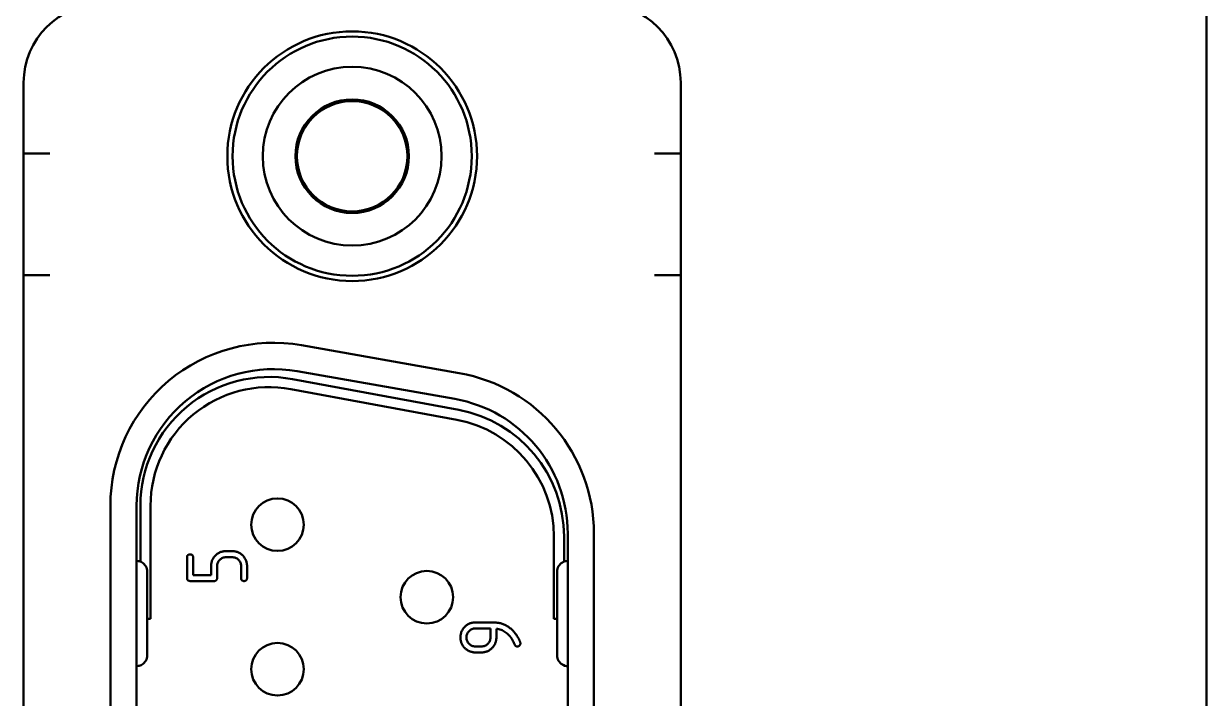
# Model space of a CAD drawing. Header units: millimetres. Extents: x 845 to 2568, y -211 to 570.
# Drawn here: x 1155.09 to 1177.59, y 444.13 to 456.97 of the extents above; entities that cross this region are included whole.
import ezdxf

# ---------------------------------------------------------------- set-up
doc = ezdxf.new("R2010")
doc.units = ezdxf.units.MM
doc.header["$LTSCALE"] = 2
doc.layers.add('외형선(ISO)', color=7, linetype='Continuous', lineweight=50)

msp = doc.modelspace()

# ---------------------------------------------------------------- linework, layer by layer
at = {"layer": '외형선(ISO)'}
for p, q in [((1177.5856, 318.8449), (1177.5856, 468.8449)), ((1155.0856, 455.8449), (1155.0856, 454.4949)), ((1167.5856, 454.4949), (1167.5856, 455.8449)), ((1155.0856, 454.4949), (1155.5856, 454.4949)), ((1155.0856, 454.4949), (1155.0856, 452.1799)), ((1167.0856, 454.4949), (1167.5856, 454.4949)), ((1167.5856, 452.1799), (1167.5856, 454.4949)), ((1155.5856, 452.1799), (1155.0856, 452.1799)), ((1155.0856, 452.1799), (1155.0856, 431.7099)), ((1167.5856, 452.1799), (1167.0856, 452.1799)), ((1167.5856, 431.7099), (1167.5856, 452.1799)), ((1163.3739, 450.3188), (1160.3739, 450.8478)), ((1160.2871, 450.3554), (1163.2871, 449.8264)), ((1160.167, 450.0142), (1163.327, 449.4285)), ((1160.2021, 450.2039), (1163.3621, 449.6182)), ((1156.7356, 436.0949), (1156.7356, 447.7949)), ((1157.2356, 436.0949), (1157.2356, 447.7949)), ((1157.3056, 447.7949), (1157.3056, 446.7322)), ((1157.4986, 445.6449), (1157.4986, 447.7949)), ((1165.1727, 447.2092), (1165.1727, 445.6449)), ((1165.3656, 447.2092), (1165.3656, 446.7322)), ((1165.4356, 447.2659), (1165.4356, 436.6239)), ((1165.9356, 436.6239), (1165.9356, 447.2659)), ((1158.9364, 446.9328), (1159.0504, 446.9328)), ((1158.1949, 446.4195), (1158.1949, 446.8188)), ((1158.3089, 446.8188), (1158.3089, 446.4765)), ((1158.6512, 446.4765), (1158.6512, 446.6477)), ((1158.7653, 446.6461), (1158.7653, 446.4193)), ((1159.0504, 446.8162), (1158.9364, 446.8162)), ((1159.2216, 446.4193), (1159.2216, 446.6461)), ((1159.3356, 446.6477), (1159.3356, 446.4195)), ((1157.4356, 446.5449), (1157.4356, 444.9449)), ((1158.3089, 446.4765), (1158.6512, 446.4765)), ((1165.2356, 446.5449), (1165.2356, 444.9449)), ((1158.7082, 446.3625), (1158.2519, 446.3625)), ((1157.4356, 445.6597), (1157.4396, 445.6449)), ((1157.4396, 445.6449), (1157.4356, 445.6449)), ((1157.4986, 445.6449), (1157.4396, 445.6449)), ((1163.6783, 445.575), (1164.0223, 445.575)), ((1165.2317, 445.6449), (1165.1727, 445.6449)), ((1165.2317, 445.6449), (1165.2356, 445.6597)), ((1165.2356, 445.6449), (1165.2317, 445.6449)), ((1163.6801, 445.461), (1163.9653, 445.461)), ((1163.9653, 445.461), (1163.9653, 445.2898)), ((1164.0793, 445.4541), (1164.0793, 445.2883)), ((1163.7941, 445.1187), (1163.6801, 445.1187)), ((1163.7941, 445.0047), (1163.6801, 445.0047))]:
    msp.add_line(p, q, dxfattribs=at)
for centre, radius in [((1161.3356, 454.4449), 2.375), ((1161.3356, 454.4449), 2.275), ((1161.3356, 454.4449), 1.7), ((1161.3356, 454.4449), 1.08), ((1161.3356, 454.4449), 1.05), ((1159.9156, 447.4349), 0.5), ((1162.7556, 446.0549), 0.5), ((1159.9156, 444.6849), 0.5)]:
    msp.add_circle(centre, radius, dxfattribs=at)
for centre, radius, start, end in [((1156.5856, 455.8449), 1.5, 90, 180), ((1166.0856, 455.8449), 1.5, 0, 90), ((1159.8356, 447.7949), 3.1, 80, 180), ((1159.8356, 447.7949), 2.6, 80, 180), ((1159.7556, 447.7949), 2.45, 79.5, 180), ((1162.8356, 447.2659), 3.1, 0, 80), ((1159.7556, 447.7949), 2.2571, 79.5, 180), ((1162.8356, 447.2659), 2.6, 0, 80), ((1162.9156, 447.2092), 2.45, 0, 79.5), ((1162.9156, 447.2092), 2.2571, 0, 79.5), ((1157.2356, 446.5449), 0.2, 30.26503, 59.47702), ((1165.4356, 446.5449), 0.2, 120.52298, 149.73497), ((1157.2356, 444.9449), 0.2, 300.52298, 329.73497), ((1165.4356, 444.9449), 0.2, 210.26503, 239.47702)]:
    msp.add_arc(centre, radius, start, end, dxfattribs=at)
for points, knots in [([(1158.1949, 446.8188), (1158.1949, 446.8226), (1158.1951, 446.8299), (1158.1981, 446.84), (1158.2023, 446.8488), (1158.209, 446.8557), (1158.2172, 446.8613), (1158.2272, 446.865), (1158.239, 446.8673), (1158.2474, 446.8675), (1158.2519, 446.8677)], [0, 0, 0, 0, 0.000011350123, 0.000021548046, 0.000030890258, 0.000040150758, 0.000049573973, 0.000060089892, 0.000071639156, 0.000084998822, 0.000084998822, 0.000084998822, 0.000084998822]), ([(1158.2519, 446.8677), (1158.2563, 446.8675), (1158.2647, 446.8673), (1158.2765, 446.8651), (1158.2865, 446.8612), (1158.2949, 446.8559), (1158.3011, 446.8486), (1158.3059, 446.8401), (1158.3083, 446.8298), (1158.3087, 446.8226), (1158.3089, 446.8188)], [0, 0, 0, 0, 0.000013185289, 0.000025050618, 0.000035392341, 0.000045081444, 0.000054226155, 0.000063741748, 0.000073933674, 0.000085369993, 0.000085369993, 0.000085369993, 0.000085369993]), ([(1158.6512, 446.6477), (1158.6514, 446.6574), (1158.6518, 446.6765), (1158.6561, 446.7045), (1158.6624, 446.7316), (1158.6715, 446.7575), (1158.6838, 446.7821), (1158.6979, 446.806), (1158.7152, 446.8284), (1158.7347, 446.8496), (1158.7559, 446.8692), (1158.7785, 446.8862), (1158.8022, 446.9007), (1158.8269, 446.9124), (1158.8528, 446.9216), (1158.8797, 446.9283), (1158.9077, 446.9321), (1158.9268, 446.9326), (1158.9364, 446.9328)], [0, 0, 0, 0, 0.00002871598, 0.00005668907, 0.00008385124, 0.00011107164, 0.00013797024, 0.00016528933, 0.00019312284, 0.0002217991, 0.00025047536, 0.00027850951, 0.00030561333, 0.00033262939, 0.00035961261, 0.00038683416, 0.00041477214, 0.00044323672, 0.00044323672, 0.00044323672, 0.00044323672]), ([(1159.0504, 446.9328), (1159.0601, 446.9326), (1159.0793, 446.9322), (1159.1073, 446.9279), (1159.1344, 446.9216), (1159.1604, 446.9125), (1159.1851, 446.9004), (1159.2088, 446.886), (1159.2315, 446.8689), (1159.2526, 446.8493), (1159.2722, 446.8282), (1159.2889, 446.8054), (1159.3035, 446.7819), (1159.3152, 446.7571), (1159.3244, 446.7312), (1159.3311, 446.7043), (1159.3349, 446.6763), (1159.3354, 446.6573), (1159.3356, 446.6477)], [0, 0, 0, 0, 0.00002875169, 0.00005675956, 0.00008395551, 0.00011120975, 0.00013836832, 0.00016550585, 0.00019357486, 0.00022228677, 0.00025099869, 0.00027891689, 0.00030605441, 0.00033310406, 0.00036012083, 0.00038737624, 0.00041534896, 0.00044384893, 0.00044384893, 0.00044384893, 0.00044384893]), ([(1157.2356, 446.7449), (1157.2356, 446.7449), (1157.2472, 446.7461), (1157.2886, 446.7385), (1157.3112, 446.7338), (1157.3372, 446.7172)], [0, 0, 0, 0, 0.044007796, 0.044007796, 0.073748981, 0.073748981, 0.073748981, 0.073748981]), ([(1158.9364, 446.8162), (1158.9249, 446.8157), (1158.9025, 446.8146), (1158.8703, 446.8048), (1158.8408, 446.7888), (1158.8147, 446.7671), (1158.793, 446.7411), (1158.7766, 446.712), (1158.7669, 446.6798), (1158.7658, 446.6575), (1158.7653, 446.6461)], [0, 0, 0, 0, 0.00003391249, 0.00006653091, 0.00009890002, 0.00013291727, 0.00016674065, 0.00019900949, 0.00023162792, 0.00026528935, 0.00026528935, 0.00026528935, 0.00026528935]), ([(1159.2216, 446.6461), (1159.221, 446.6577), (1159.22, 446.6802), (1159.2101, 446.7124), (1159.1943, 446.7418), (1159.1726, 446.7676), (1159.1466, 446.7892), (1159.1171, 446.805), (1159.0846, 446.8146), (1159.0621, 446.8157), (1159.0504, 446.8162)], [0, 0, 0, 0, 0.00003415222, 0.00006675981, 0.00009911817, 0.0001325754, 0.0001662266, 0.00019880692, 0.00023134336, 0.00026574658, 0.00026574658, 0.00026574658, 0.00026574658]), ([(1165.3341, 446.7172), (1165.36, 446.7338), (1165.3827, 446.7385), (1165.424, 446.7461), (1165.4356, 446.7449), (1165.4356, 446.7449)], [0.148006535, 0.148006535, 0.148006535, 0.148006535, 0.17774772, 0.17774772, 0.221755516, 0.221755516, 0.221755516, 0.221755516]), ([(1158.2519, 446.3625), (1158.2474, 446.3627), (1158.239, 446.3631), (1158.2271, 446.3655), (1158.2171, 446.3701), (1158.2087, 446.3765), (1158.2023, 446.3847), (1158.198, 446.3949), (1158.1951, 446.4066), (1158.195, 446.4151), (1158.1949, 446.4195)], [0, 0, 0, 0, 0.000013521122, 0.000025248016, 0.000036175035, 0.000046148371, 0.000056478692, 0.000067068859, 0.000079100823, 0.000092351205, 0.000092351205, 0.000092351205, 0.000092351205]), ([(1158.7653, 446.4193), (1158.765, 446.4148), (1158.7646, 446.4064), (1158.7623, 446.3946), (1158.7575, 446.3846), (1158.7512, 446.3763), (1158.743, 446.3699), (1158.7328, 446.3656), (1158.7211, 446.3627), (1158.7126, 446.3626), (1158.7082, 446.3625)], [0, 0, 0, 0, 0.000013288805, 0.000025283421, 0.000035997197, 0.000045986574, 0.000056333511, 0.000066940711, 0.000078992026, 0.00009226372, 0.00009226372, 0.00009226372, 0.00009226372]), ([(1159.2786, 446.3625), (1159.2741, 446.3625), (1159.2656, 446.3626), (1159.2539, 446.3657), (1159.2436, 446.3697), (1159.2356, 446.3765), (1159.2289, 446.3845), (1159.2247, 446.3947), (1159.2218, 446.4064), (1159.2216, 446.4148), (1159.2216, 446.4193)], [0, 0, 0, 0, 0.000013378345, 0.000025053072, 0.000035774958, 0.000045811486, 0.000055848014, 0.000066339359, 0.000078259047, 0.000091385784, 0.000091385784, 0.000091385784, 0.000091385784]), ([(1159.3356, 446.4195), (1159.3354, 446.4151), (1159.335, 446.4067), (1159.3327, 446.3948), (1159.3278, 446.3849), (1159.3218, 446.3763), (1159.3132, 446.3703), (1159.3033, 446.3654), (1159.2914, 446.3632), (1159.283, 446.3627), (1159.2786, 446.3625)], [0, 0, 0, 0, 0.000013201531, 0.000025117373, 0.000035760788, 0.0000458859, 0.000056011012, 0.000066654427, 0.000078570269, 0.0000917718, 0.0000917718, 0.0000917718, 0.0000917718]), ([(1163.3949, 445.2898), (1163.3951, 445.2996), (1163.3956, 445.3188), (1163.3994, 445.3471), (1163.4062, 445.3741), (1163.4149, 445.4003), (1163.4269, 445.425), (1163.4409, 445.4487), (1163.4579, 445.4711), (1163.477, 445.4923), (1163.4981, 445.5116), (1163.5204, 445.5287), (1163.5441, 445.543), (1163.5686, 445.555), (1163.5945, 445.5637), (1163.6214, 445.5705), (1163.6495, 445.5743), (1163.6686, 445.5748), (1163.6783, 445.575)], [0, 0, 0, 0, 0.00002913385, 0.00005723236, 0.00008485608, 0.0001121497, 0.00013932099, 0.00016644982, 0.00019429067, 0.00022296129, 0.00025144473, 0.00027943817, 0.00030669774, 0.00033364056, 0.0003606949, 0.00038807288, 0.00041617139, 0.00044505238, 0.00044505238, 0.00044505238, 0.00044505238]), ([(1164.0223, 445.575), (1164.0343, 445.5749), (1164.0579, 445.5746), (1164.0928, 445.571), (1164.1268, 445.5661), (1164.1598, 445.5586), (1164.1919, 445.5489), (1164.223, 445.5372), (1164.2532, 445.5234), (1164.2824, 445.5076), (1164.3106, 445.4895), (1164.3379, 445.4692), (1164.3644, 445.4472), (1164.3897, 445.4227), (1164.4142, 445.3963), (1164.4375, 445.3675), (1164.4601, 445.3368), (1164.474, 445.3151), (1164.4811, 445.3041)], [0, 0, 0, 0, 0.00003570277, 0.00007053451, 0.00010457653, 0.00013804252, 0.00017135309, 0.0002043545, 0.00023720025, 0.00027004599, 0.00030339692, 0.00033706141, 0.00037138083, 0.00040610942, 0.0004419331, 0.00047881504, 0.00051647988, 0.00055558179, 0.00055558179, 0.00055558179, 0.00055558179]), ([(1163.6801, 445.0047), (1163.6704, 445.0049), (1163.6513, 445.0054), (1163.6232, 445.0092), (1163.5962, 445.016), (1163.5702, 445.025), (1163.5455, 445.037), (1163.5218, 445.0512), (1163.4992, 445.0682), (1163.4781, 445.0876), (1163.4586, 445.1088), (1163.4415, 445.1315), (1163.4271, 445.1551), (1163.4153, 445.18), (1163.4062, 445.2059), (1163.3994, 445.2329), (1163.3956, 445.261), (1163.3951, 445.2802), (1163.3949, 445.2898)], [0, 0, 0, 0, 0.00002881521, 0.00005684973, 0.00008416535, 0.0001114798, 0.00013836126, 0.00016577476, 0.0001935522, 0.00022232755, 0.0002511029, 0.00027923392, 0.00030643139, 0.00033354081, 0.00036085526, 0.00038817088, 0.0004162054, 0.00044502061, 0.00044502061, 0.00044502061, 0.00044502061]), ([(1163.5089, 445.2898), (1163.5095, 445.3013), (1163.5106, 445.3237), (1163.5203, 445.356), (1163.5367, 445.3853), (1163.5583, 445.4116), (1163.5846, 445.4333), (1163.6139, 445.4496), (1163.6462, 445.4594), (1163.6686, 445.4604), (1163.6801, 445.461)], [0, 0, 0, 0, 0.00003387235, 0.00006645216, 0.00009890331, 0.0001328803, 0.00016685728, 0.00019930843, 0.00023188824, 0.00026576059, 0.00026576059, 0.00026576059, 0.00026576059]), ([(1163.6801, 445.1187), (1163.6686, 445.1193), (1163.6462, 445.1203), (1163.6139, 445.1301), (1163.5846, 445.1464), (1163.5583, 445.1681), (1163.5367, 445.1944), (1163.5203, 445.2237), (1163.5106, 445.256), (1163.5095, 445.2784), (1163.5089, 445.2898)], [0, 0, 0, 0, 0.00003387235, 0.00006645216, 0.00009890331, 0.0001328803, 0.00016685728, 0.00019930843, 0.00023188824, 0.00026576059, 0.00026576059, 0.00026576059, 0.00026576059]), ([(1163.9653, 445.2898), (1163.9647, 445.2782), (1163.9637, 445.2556), (1163.9537, 445.2232), (1163.938, 445.1937), (1163.9163, 445.1676), (1163.8903, 445.146), (1163.8608, 445.1302), (1163.8284, 445.1202), (1163.8058, 445.1192), (1163.7941, 445.1187)], [0, 0, 0, 0, 0.00003440098, 0.00006700644, 0.00009958464, 0.00013323364, 0.00016688265, 0.00019946084, 0.0002320663, 0.00026646728, 0.00026646728, 0.00026646728, 0.00026646728]), ([(1164.0793, 445.2883), (1164.0791, 445.2786), (1164.0786, 445.2596), (1164.0748, 445.2316), (1164.0681, 445.2047), (1164.0589, 445.1789), (1164.0471, 445.1543), (1164.0327, 445.1308), (1164.0158, 445.1082), (1163.9964, 445.0871), (1163.9751, 445.0678), (1163.9525, 445.0511), (1163.9288, 445.0366), (1163.9041, 445.0247), (1163.878, 445.016), (1163.851, 445.0092), (1163.8229, 445.0054), (1163.8038, 445.0049), (1163.7941, 445.0047)], [0, 0, 0, 0, 0.00002883918, 0.00005664662, 0.00008398497, 0.00011108395, 0.00013798778, 0.00016520788, 0.00019300843, 0.00022180772, 0.00025043683, 0.00027843998, 0.00030566008, 0.00033279204, 0.00036004615, 0.00038738449, 0.00041544233, 0.00044428151, 0.00044428151, 0.00044428151, 0.00044428151]), ([(1164.3818, 445.2496), (1164.3718, 445.2642), (1164.3524, 445.2928), (1164.3193, 445.331), (1164.2846, 445.3646), (1164.2474, 445.3926), (1164.2085, 445.4163), (1164.1672, 445.4339), (1164.1241, 445.4474), (1164.0944, 445.4518), (1164.0793, 445.4541)], [0, 0, 0, 0, 0.0000533057, 0.0001038463, 0.00015190827, 0.00019840286, 0.00024365983, 0.00028850832, 0.00033335972, 0.00037901295, 0.00037901295, 0.00037901295, 0.00037901295]), ([(1164.4811, 445.3041), (1164.4854, 445.2971), (1164.4936, 445.2836), (1164.505, 445.2641), (1164.514, 445.2457), (1164.5218, 445.2288), (1164.528, 445.2134), (1164.5323, 445.1994), (1164.5352, 445.1867), (1164.5355, 445.1787), (1164.5356, 445.175)], [0, 0, 0, 0, 0.00002472647, 0.00004735738, 0.00006789925, 0.00008639961, 0.00010312727, 0.00011781751, 0.00013057923, 0.00014183337, 0.00014183337, 0.00014183337, 0.00014183337]), ([(1164.4294, 445.1462), (1164.426, 445.1562), (1164.4195, 445.1755), (1164.4074, 445.2025), (1164.3956, 445.2273), (1164.3863, 445.2424), (1164.3818, 445.2496)], [0, 0, 0, 0, 0.00003167363, 0.00006111544, 0.00008869107, 0.00011416677, 0.00011416677, 0.00011416677, 0.00011416677]), ([(1164.4786, 445.118), (1164.4725, 445.1182), (1164.4614, 445.1187), (1164.4466, 445.1242), (1164.435, 445.1332), (1164.4313, 445.1418), (1164.4294, 445.1462)], [0, 0, 0, 0, 0.00001804411, 0.000032933977, 0.000046405176, 0.000060434615, 0.000060434615, 0.000060434615, 0.000060434615]), ([(1164.5356, 445.175), (1164.5355, 445.1713), (1164.5352, 445.1641), (1164.5315, 445.1536), (1164.5262, 445.1437), (1164.5185, 445.1351), (1164.5099, 445.1274), (1164.5, 445.1221), (1164.4895, 445.1184), (1164.4823, 445.1181), (1164.4786, 445.118)], [0, 0, 0, 0, 0.000010837904, 0.000021393185, 0.000032289046, 0.000043857768, 0.000055426489, 0.00006632235, 0.000076877631, 0.000087715535, 0.000087715535, 0.000087715535, 0.000087715535]), ([(1157.3372, 444.7726), (1157.3112, 444.7559), (1157.2886, 444.7513), (1157.2472, 444.7437), (1157.2356, 444.7449), (1157.2356, 444.7449)], [0.148006535, 0.148006535, 0.148006535, 0.148006535, 0.17774772, 0.17774772, 0.221755516, 0.221755516, 0.221755516, 0.221755516]), ([(1165.4356, 444.7449), (1165.4356, 444.7449), (1165.4019, 444.7384), (1165.3429, 444.7676), (1165.3385, 444.77), (1165.3341, 444.7726)], [-0.11013291, -0.11013291, -0.11013291, -0.11013291, -0.041450305, -0.041450305, -0.036478703, -0.036478703, -0.036478703, -0.036478703])]:
    msp.add_open_spline(points, degree=3, knots=knots, dxfattribs=at)
for points in [[(1157.4356, 446.5449), (1157.4356, 446.5783), (1157.4268, 446.6138), (1157.4084, 446.6457)], [(1165.2629, 446.6457), (1165.2444, 446.6138), (1165.2356, 446.5783), (1165.2356, 446.5449)], [(1157.4084, 444.8441), (1157.4268, 444.876), (1157.4356, 444.9115), (1157.4356, 444.9449)], [(1165.2356, 444.9449), (1165.2356, 444.9115), (1165.2444, 444.876), (1165.2629, 444.8441)]]:
    msp.add_open_spline(points, degree=3, dxfattribs=at)

doc.saveas('drawing.dxf')
